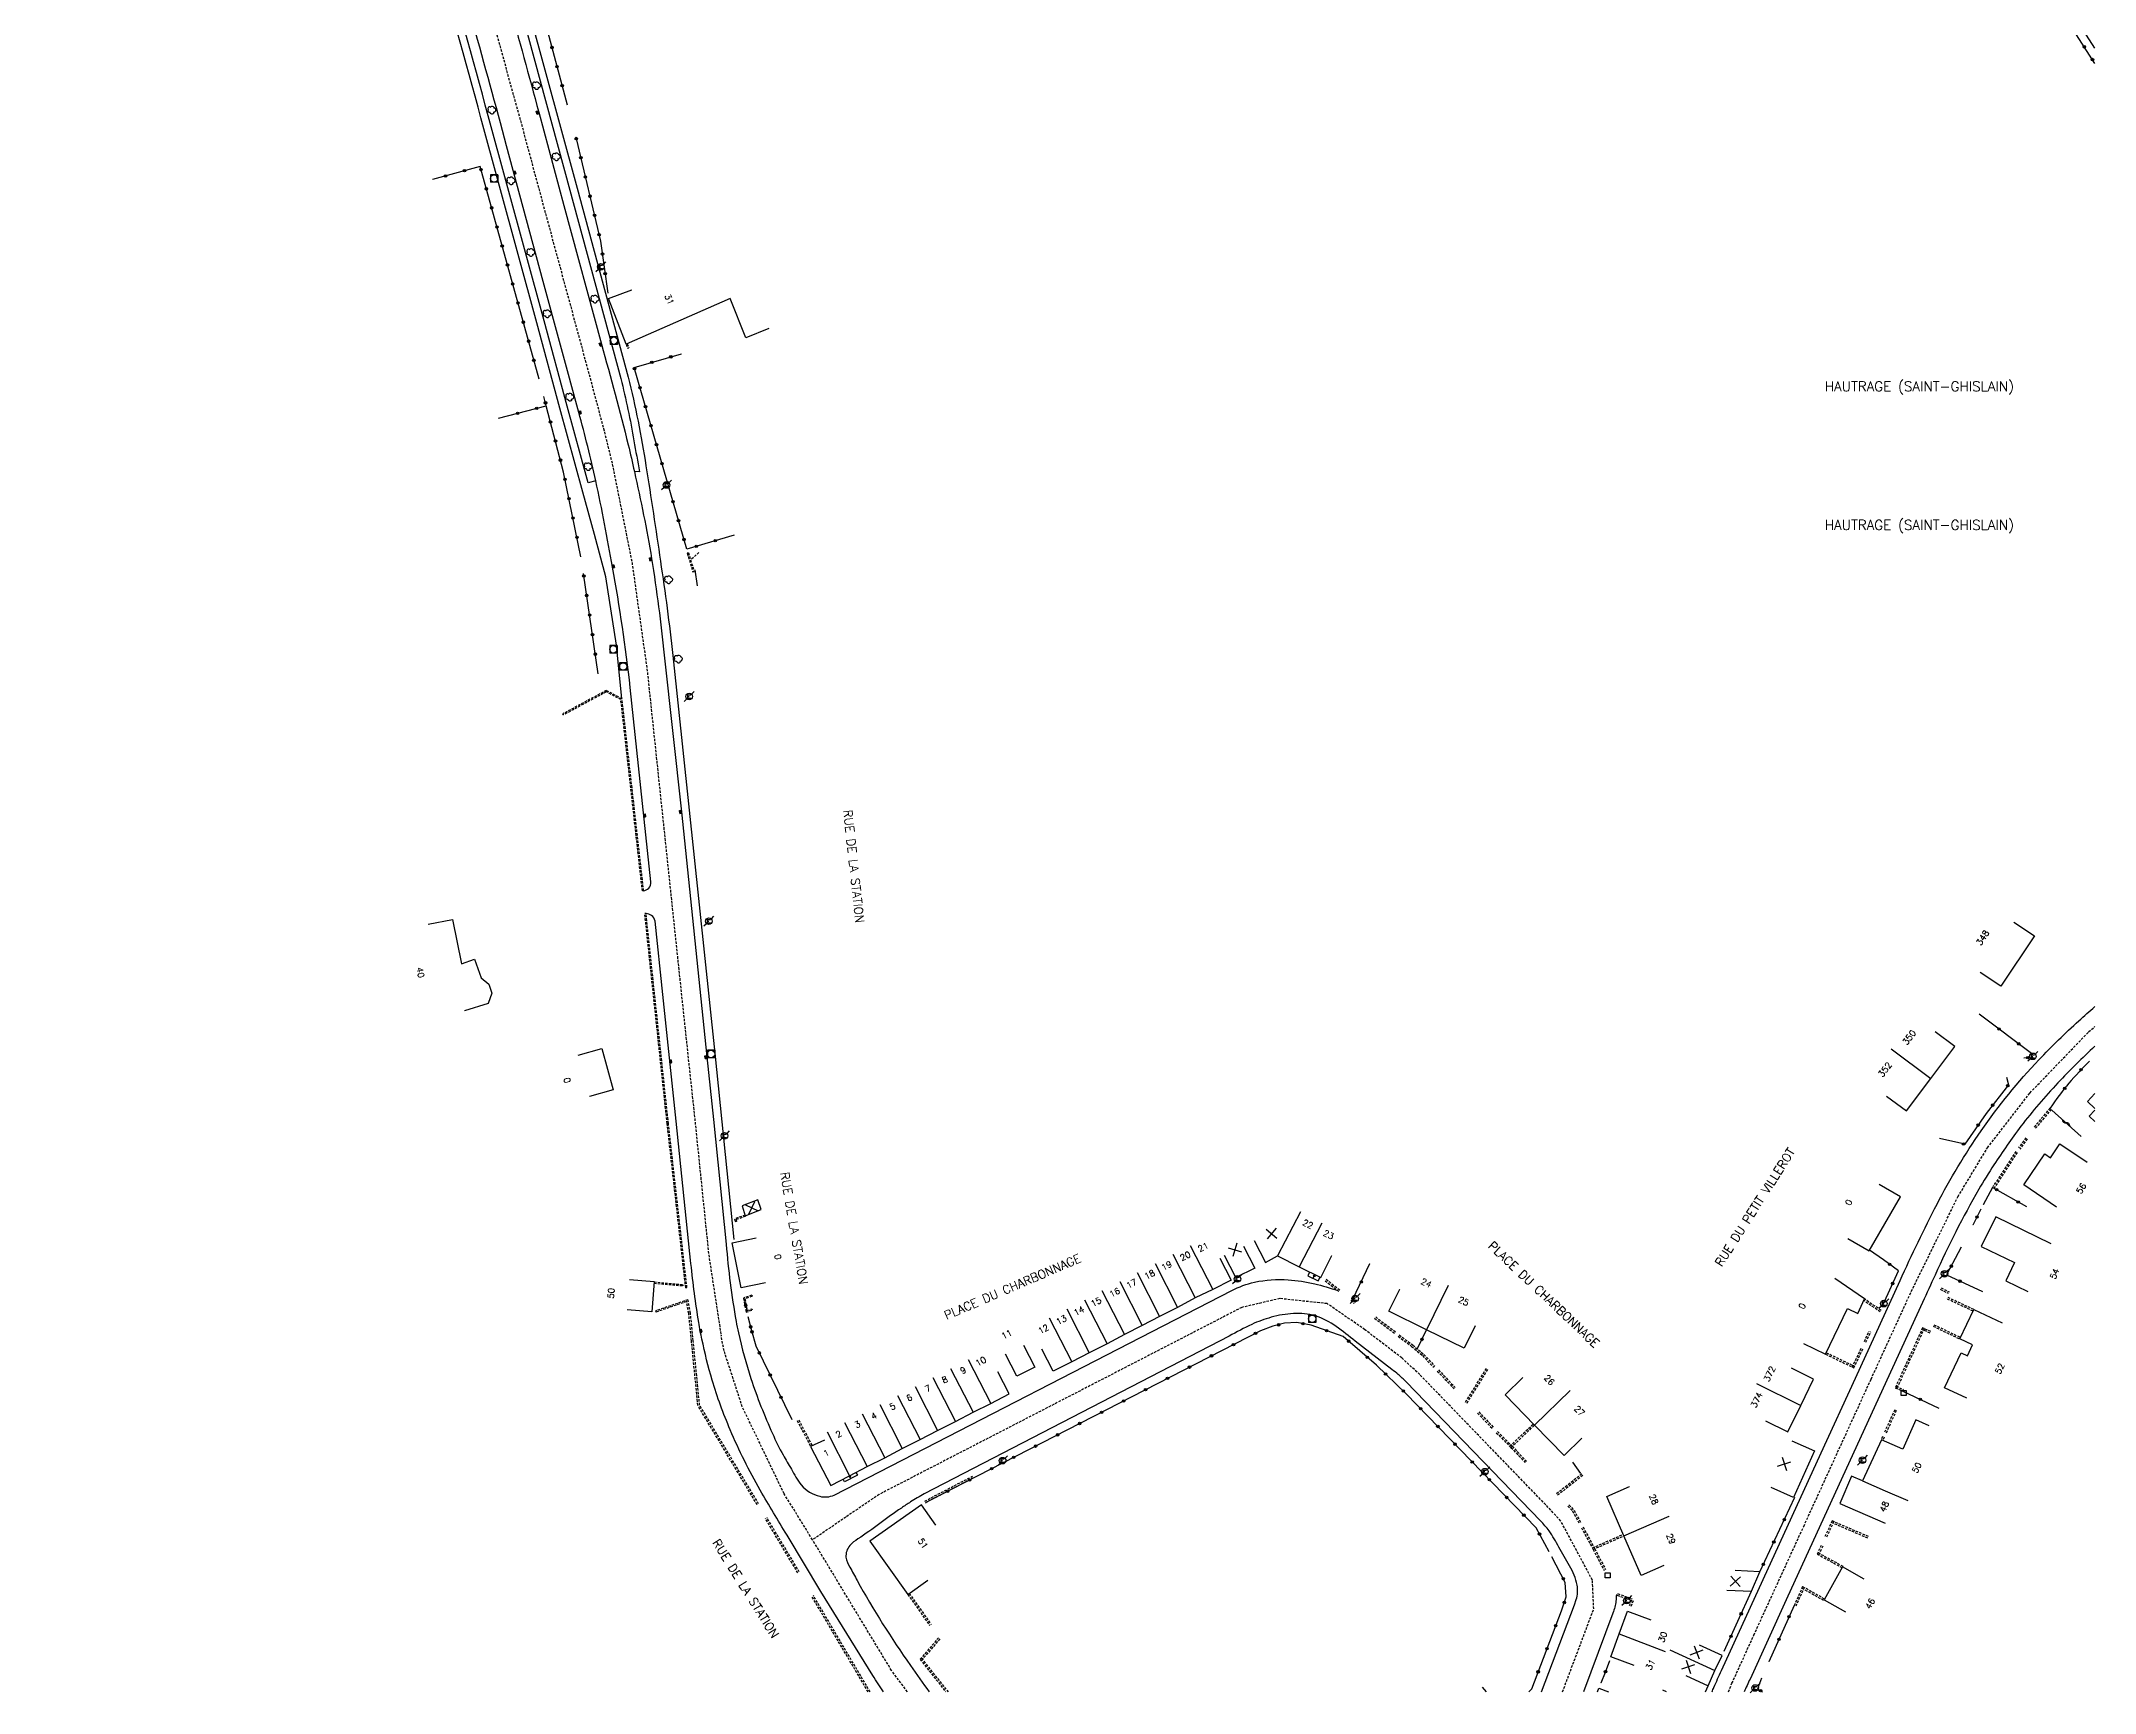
# Model space of a CAD drawing. Header units: millimetres. Extents: x 107015 to 108000, y 128000 to 129000.
# Drawn here: x 107584.5 to 108000, y 127999.8 to 128334.1 of the extents above; entities that cross this region are included whole.
import ezdxf
from ezdxf.enums import TextEntityAlignment as Align

# ---------------------------------------------------------------- set-up
doc = ezdxf.new("R2010")
doc.units = ezdxf.units.MM
doc.linetypes.add('DASHED', pattern=[0.75, 0.5, -0.25])
doc.layers.get('0').update_dxf_attribs({"linetype": 'CONTINUOUS'})
for name, color, linetype in [('W0001', 6, 'DASHED'), ('W0008', 7, 'CONTINUOUS'), ('W0100', 7, 'CONTINUOUS'), ('W0112', 1, 'DASHED'), ('W0220', 5, 'DASHED'), ('W0300', 7, 'CONTINUOUS'), ('W0310', 3, 'CONTINUOUS'), ('W0322', 7, 'CONTINUOUS'), ('W0400', 7, 'CONTINUOUS'), ('W0420', 7, 'CONTINUOUS'), ('W0471', 7, 'CONTINUOUS'), ('W0980', 7, 'CONTINUOUS'), ('W0989', 7, 'CONTINUOUS'), ('W0991', 7, 'CONTINUOUS'), ('W1102', 7, 'CONTINUOUS')]:
    doc.layers.add(name, color=color, linetype=linetype)
doc.styles.get("Standard").update_dxf_attribs({"font": 'romans.shx', "width": 0.85})

# ---------------------------------------------------------------- blocks, each defined once
blk = doc.blocks.new('t322o')
at = {"color": 0, "linetype": 'Continuous'}
for radius in [0.25, 0.15]:
    blk.add_circle((0, 0), radius, dxfattribs=at)
blk = doc.blocks.new('t991o')
at = {"color": 0, "linetype": 'Continuous'}
for p, q in [((-1, 1), (1, -1)), ((-1, -1), (1, 1))]:
    blk.add_line(p, q, dxfattribs=at)
blk = doc.blocks.new('T471')
for p, q in [((-0.333334, 0.333334), (-0.333334, -0.333334)), ((-0.333334, 0.333334), (0.333334, 0.333334)), ((-0.333334, 0), (0, 0)), ((0.500001, 0.500001), (1.000002, 1.000002)), ((-0.500001, -0.500001), (-1.000002, -1.000002)), ((-0.333334, -0.333334), (0.333334, -0.333334))]:
    blk.add_line(p, q)
blk.add_ellipse((0, 0), major_axis=(0.471405, 0.471405), ratio=1, start_param=5.4977871438, end_param=11.780972451)
blk = doc.blocks.new('t112o')
at = {"color": 0, "linetype": 'Continuous'}
for p, q in [((-0.5, 0.5), (0.5, 0.5)), ((-0.5, -0.5), (-0.5, 0.5)), ((0.5, 0.5), (0.5, -0.5)), ((0.5, -0.5), (-0.5, -0.5))]:
    blk.add_line(p, q, dxfattribs=at)
blk = doc.blocks.new('T420')
for p, q in [((0.75, 0.75), (-0.75, 0.75)), ((-0.75, 0.75), (-0.75, -0.75)), ((0.75, 0.75), (0.75, -0.75)), ((0.75, -0.75), (-0.75, -0.75))]:
    blk.add_line(p, q)
blk.add_ellipse((0, 0), major_axis=(-0.53, 0.53), ratio=1, start_param=3.926991, end_param=10.210176)
blk = doc.blocks.new('t310o')
at = {"color": 0, "linetype": 'Continuous'}
for centre, start, end in [((-0.5, 0.38), 216.8699, 323.1304), ((0.5, -0.37), 36.8699, 143.1303)]:
    blk.add_arc(centre, 0.625, start, end, dxfattribs=at)
blk = doc.blocks.new('T300')
for p, q in [((-0.8, 0.51), (-0.86, 0.34)), ((-0.86, 0.34), (-0.86, 0.17)), ((-0.86, 0.17), (-0.74, 0.06)), ((-0.69, 0.63), (-0.8, 0.51)), ((-0.8, -0.06), (-0.74, 0.06)), ((-0.74, 0.06), (-0.69, 0.11)), ((-0.57, 0.69), (-0.69, 0.63)), ((-0.46, 0.69), (-0.57, 0.69)), ((-0.29, 0.63), (-0.46, 0.69)), ((-0.29, 0.63), (-0.17, 0.74)), ((-0.23, 0.57), (-0.29, 0.63)), ((-0.17, 0.74), (-0.06, 0.8)), ((-0.06, 0.8), (0.06, 0.8)), ((0.06, 0.8), (0.23, 0.74)), ((0.23, 0.74), (0.34, 0.63)), ((0.34, 0.63), (0.4, 0.51)), ((0.46, 0.46), (0.34, 0.46)), ((0.4, 0.51), (0.4, 0.46)), ((0.57, 0.4), (0.46, 0.46)), ((0.57, 0.4), (0.69, 0.29)), ((0.69, 0.29), (0.74, 0.17)), ((0.74, 0.06), (0.69, -0.17)), ((0.74, 0.17), (0.74, 0.06)), ((-0.8, -0.17), (-0.8, -0.06)), ((-0.8, -0.23), (-0.8, -0.17)), ((-0.74, -0.34), (-0.8, -0.23)), ((-0.69, -0.4), (-0.74, -0.34)), ((-0.51, -0.46), (-0.69, -0.4)), ((-0.4, -0.46), (-0.51, -0.46)), ((-0.4, -0.46), (-0.34, -0.46)), ((-0.34, -0.46), (-0.34, -0.4)), ((-0.34, -0.51), (-0.34, -0.46)), ((-0.29, -0.63), (-0.34, -0.51)), ((-0.17, -0.74), (-0.29, -0.63)), ((-0.06, -0.8), (-0.17, -0.74)), ((0.06, -0.8), (-0.06, -0.8)), ((0.17, -0.74), (0.06, -0.8)), ((0.23, -0.69), (0.17, -0.74)), ((0.29, -0.46), (0.23, -0.46)), ((0.29, -0.63), (0.23, -0.69)), ((0.46, -0.4), (0.29, -0.46)), ((0.34, -0.51), (0.29, -0.63)), ((0.34, -0.51), (0.34, -0.46)), ((0.57, -0.34), (0.46, -0.4)), ((0.63, -0.29), (0.57, -0.34)), ((0.69, -0.17), (0.63, -0.29))]:
    blk.add_line(p, q)
blk = doc.blocks.new('T400')
for p, q in [((-0.15, 0.3), (0.15, 0.3)), ((-0.15, -0.25), (-0.15, 0.3)), ((-0.15, 0.15), (0.15, 0.15)), ((-0.15, 0), (0.15, 0)), ((0.15, 0.3), (0.15, -0.25)), ((-0.15, -0.15), (0.15, -0.15)), ((-0.15, -0.25), (-0.15, -0.3)), ((-0.15, -0.3), (0.15, -0.3)), ((0.15, -0.3), (0.15, -0.25))]:
    blk.add_line(p, q)

msp = doc.modelspace()

# ---------------------------------------------------------------- linework, layer by layer
at = {"layer": 'W0001', "flags": 128}
msp.add_lwpolyline([(107570.3, 128525.36), (107583.16, 128533.84), (107592.8, 128542.7), (107601.33, 128530.65), (107614.57, 128500.41), (107619.41, 128490.13), (107639.21, 128441.38), (107651.37, 128411.42), (107659.5, 128389.77), (107668.7, 128362.36), (107675.49, 128339.67), (107681.9, 128316.35), (107684.44, 128306.91), (107688.15, 128293.18), (107695.54, 128265.9), (107698.25, 128255.72), (107699.97, 128248.79), (107704.02, 128228.53), (107707.1, 128206.6), (107713.47, 128146.24), (107716.05, 128122.04), (107716.74, 128115.69), (107719.51, 128088.65), (107722.04, 128072.08), (107722.04, 128072.08)], dxfattribs=at)
at = {"layer": 'W0001'}
for points in [[(107925.89, 128000), (107926.57, 128001.75), (107930.99, 128011.5), (107941.08, 128033.51), (107954.71, 128063.31), (107962.85, 128081.06), (107972.28, 128100.23), (107978.26, 128110.13), (107986.85, 128121.22), (107998.73, 128133.6), (108000, 128134.69)], [(107892.28, 128000), (107898.6, 128016.79), (107898.33, 128022.62), (107891.93, 128034.59), (107889.4, 128037.35), (107863.41, 128064.22), (107859.75, 128067.6), (107852.31, 128073.31), (107844.65, 128078.59), (107835.07, 128079.61), (107827.39, 128077.82), (107754.02, 128039.97), (107747.31, 128035.4), (107740.54, 128030.78), (107740.54, 128030.78)], [(107759.74, 128000), (107756.54, 128004.32), (107740.54, 128030.78), (107734.8, 128040.11), (107726.33, 128057.69), (107722.65, 128069.04), (107722.04, 128072.08), (107722.04, 128072.08)]]:
    msp.add_lwpolyline(points, dxfattribs=at)
at = {"layer": 'W0008', "flags": 128}
for points in [[(107604.87, 128542.36), (107631.27, 128476.89), (107648.69, 128434.07, -0.0023), (107656.11, 128415.77, -0.0083), (107665.32, 128391.25, -0.0075), (107673, 128368.85, -0.0119), (107681.77, 128339.5), (107691.47, 128303.95), (107701.74, 128265.82, -0.0211), (107704.4, 128253.22, -0.0006), (107705.52, 128246.98), (107704.5, 128246.99), (107704.5, 128246.99)], [(107606.35, 128542.79), (107633.91, 128474.64), (107650.1, 128434.64, -0.0017), (107657.53, 128416.33, -0.0085), (107666.75, 128391.76, -0.0074), (107674.44, 128369.32, -0.0119), (107683.23, 128339.9), (107692.94, 128304.35), (107703.22, 128266.13, -0.0256), (107706.83, 128248.16, -0.0038), (107709.77, 128228.87, -0.01), (107712.28, 128209.78), (107720.76, 128129.31), (107724.64, 128091.58), (107724.64, 128091.58)], [(107701.99, 128201), (107700.87, 128211.87), (107698.72, 128225.67), (107696.4, 128234.26), (107694.09, 128242.83), (107689.42, 128259.85), (107684.78, 128277.08), (107673.46, 128318.58, 0.0069), (107663.59, 128353.55, 0.0126), (107652.52, 128386.95, 0.007), (107645.22, 128406.45, 0.004), (107636.31, 128428.57), (107628.45, 128447.78), (107621.24, 128465.99), (107615.67, 128479.8, 0.0106), (107608.63, 128496.23, 0.0249), (107599.16, 128515.01), (107590.57, 128529.82), (107590.57, 128529.82)], [(107696.69, 128245.14), (107695.15, 128244.71), (107690.89, 128260.25), (107686.25, 128277.48), (107674.93, 128318.98, 0.0069), (107665.04, 128353.99, 0.0126), (107653.95, 128387.46, 0.007), (107646.63, 128407.01, 0.004), (107637.71, 128429.15), (107629.85, 128448.36), (107622.65, 128466.56), (107617.08, 128480.37, 0.0106), (107610.01, 128496.85, 0.0249), (107600.48, 128515.77), (107592.63, 128529.3), (107592.63, 128529.3)], [(107679.07, 128341.84, -0.0034), (107685.15, 128319.74), (107690.24, 128300.86), (107697.82, 128272.81, -0.0073), (107703.25, 128252.44, -0.0042), (107704.5, 128246.99, -0.0138), (107707.99, 128229.38, -0.0133), (107710.54, 128209.86), (107714.03, 128178.16), (107719.13, 128128.52), (107720.52, 128115.83), (107723.07, 128090.62, 0.0243), (107725.08, 128074.98, 0.010765), (107725.54, 128072.7)], [(107706.32, 128162.11, 0.1301), (107707.42, 128162.67, 0.203), (107707.8, 128163.96), (107703.67, 128203.33, 0.0173), (107700.06, 128227.68, 0.011), (107696.69, 128245.14, 0.0118), (107693.25, 128258.99), (107686.07, 128285.49), (107678.64, 128312.96, 0.003), (107671.92, 128337.49, 0.0058)], [(107718.17, 128071.4, -0.019638), (107717.52, 128074.77, -0.0162), (107715.95, 128086.68), (107712.96, 128115.55), (107710.27, 128141.15), (107708.68, 128155.99, 0.2052), (107707.98, 128157.16, 0.1007), (107706.85, 128157.57), (107706.85, 128157.57)]]:
    msp.add_lwpolyline(points, format="xyb", dxfattribs=at)
msp.add_lwpolyline([(108000, 128332.7), (107981.44, 128361.71)], dxfattribs=at)
at = {"layer": 'W0008'}
for points in [[(107922.53, 128000, -0.001555), (107922.92, 128000.91, -0.0069), (107924.42, 128004.34), (107944.59, 128048.36), (107951.53, 128063.51), (107960.58, 128083.26, -0.0136), (107968.05, 128098.74, -0.0305), (107976.97, 128113.58, -0.0378), (107988.68, 128127.96, -0.019), (107996.74, 128135.83, -0.006282), (108000, 128138.71, -0.0275)], [(108000, 128130.7, 0.017665), (107992.5, 128123.27, 0.025), (107985.03, 128114.49, 0.0196), (107979.56, 128106.67, 0.011), (107976.5, 128101.73, 0.0242), (107967.66, 128084.36, 0.0006), (107965.13, 128078.85), (107957.89, 128063.1), (107937.56, 128018.66), (107930.22, 128002.6, 0.004925), (107929.03, 128000, 0.0259)], [(107725.54, 128072.7, 0.026023), (107728.08, 128063.42, 0.0269), (107732.44, 128052.28, 0.0223), (107734.59, 128047.95, -0.0006), (107736.26, 128045.09, 0.0494), (107738.26, 128041.88, 0.1626), (107742.01, 128039.59, 0.1708), (107744.9, 128039.84), (107825.36, 128081.25, -0.0628), (107829.97, 128082.94, -0.0716), (107836.79, 128083.39, -0.0424), (107842.14, 128082.6, -0.0194), (107846.81, 128081.24), (107846.81, 128081.24)], [(107888.01, 128000), (107894.7, 128017.62), (107895.05, 128018.68, 0.1193), (107895.26, 128021.62, 0.0849), (107893.71, 128025.51, 0.0043), (107891.56, 128029.31, 0.0272), (107889.56, 128032.57, 0.0357), (107887.8, 128034.65), (107860.62, 128062.76, 0.0288), (107859.06, 128064.26, 0.0068), (107857.74, 128065.26), (107850.35, 128070.99, 0.0131), (107846.49, 128073.95, 0.079), (107842.25, 128076.12, 0.086), (107837.84, 128076.59, 0.0537), (107833.35, 128075.82, 0.0403), (107829.42, 128074.39, 0.0119), (107824.82, 128072.01), (107763.15, 128040.1, 0.0243), (107760.37, 128038.44, 0.0053), (107758.51, 128037.21, 0.0095), (107754.15, 128034.09, -0.012), (107749.72, 128030.95, 0.0743), (107748.09, 128029.63, 0.1923), (107747.29, 128027.24, 0.1021), (107748.1, 128025.23, -0.0029), (107749.57, 128022.54, 0.0267), (107760.35, 128005.35, 0.008085), (107764.16, 128000)], [(107754.9, 128000, -0.006303), (107752.73, 128003.3), (107742.22, 128020.34), (107735.38, 128031.75, -0.0057), (107729.96, 128040.81, -0.0288), (107723.89, 128053.05, -0.028), (107720.23, 128063.1, -0.021314), (107718.17, 128071.4, -0.0168)], [(107903.17, 128019.72, -0.0173), (107903.08, 128018.39, -0.0616), (107902.49, 128015.95), (107896.53, 128000, -0.0491)]]:
    msp.add_lwpolyline(points, format="xyb", dxfattribs=at)
at = {"layer": 'W0100'}
for p, q in [((107841.8, 128083.71), (107842.16, 128084.46)), ((107841.83, 128084.19), (107842.16, 128084.46)), ((107842.16, 128084.46), (107842.15, 128084.02)), ((107748.32, 128043.19), (107748.02, 128043.74)), ((107748.02, 128043.74), (107748.04, 128043.41)), ((107748.28, 128043.54), (107748.02, 128043.74))]:
    msp.add_line(p, q, dxfattribs=at)
at = {"layer": 'W0100', "flags": 128}
for points in [[(107731.67, 128275.94), (107727.02, 128274.08), (107723.85, 128282), (107702.82, 128272.78), (107699.29, 128282), (107703.96, 128283.78), (107703.96, 128283.78)], [(107662.8, 128155.37), (107667.7, 128156.37), (107669.53, 128147.38), (107672.18, 128148.29), (107673.47, 128144.54), (107675.05, 128143.23), (107675.67, 128141.42), (107674.91, 128139.32), (107670.12, 128137.87), (107670.12, 128137.87)], [(107693.12, 128128.91), (107697.94, 128130.23), (107700.23, 128121.84), (107695.41, 128120.52), (107695.41, 128120.52)], [(107729.49, 128099.59), (107726.29, 128098.36), (107726.94, 128096.38), (107730.14, 128097.61), (107729.49, 128099.59), (107729.49, 128099.59)], [(107731.03, 128082.8), (107726.13, 128081.79), (107724.26, 128090.89), (107729.16, 128091.9), (107729.16, 128091.9)], [(107703.52, 128083.47), (107708.5, 128083.07), (107708.01, 128076.95), (107703.02, 128077.35), (107703.02, 128077.35)]]:
    msp.add_lwpolyline(points, dxfattribs=at)
at = {"layer": 'W0100'}
for points in [[(107983.61, 128155.83), (107987.77, 128153.06), (107980.96, 128142.84), (107976.8, 128145.61), (107976.8, 128145.61)], [(107957.86, 128120.59), (107961.86, 128117.59), (107966.78, 128124.13), (107971.66, 128130.62), (107967.67, 128133.62), (107967.67, 128133.62)], [(108000, 128118.11), (107998.51, 128119.47), (108000, 128121.1)], [(108000, 128115.42), (107998.82, 128116.5), (108000, 128117.78)], [(107992.25, 128098.12), (107985.62, 128102.6), (107989.87, 128108.88), (107990.98, 128108.13), (107992.88, 128110.94), (107998.4, 128107.21), (107998.4, 128107.21)], [(107949.99, 128091.78), (107954.31, 128089.27), (107960.65, 128100.19), (107956.32, 128102.7), (107956.32, 128102.7)], [(107991.16, 128090.72), (107979.92, 128096.18), (107977, 128090.18), (107983.74, 128086.91), (107981.95, 128083.22), (107986.45, 128081.03), (107986.45, 128081.03)], [(107829.9, 128091.34), (107832.18, 128086.89), (107834.64, 128088.28), (107839.01, 128086.02), (107843.41, 128083.85), (107845.62, 128088.33), (107845.62, 128088.33)], [(107822.97, 128087.8), (107825.25, 128083.35), (107821.5, 128081.48), (107817.97, 128079.73), (107814.4, 128077.82), (107810.77, 128075.98), (107807.26, 128074.16), (107803.66, 128072.36), (107800.13, 128070.48), (107796.54, 128068.64), (107792.99, 128066.82), (107789.21, 128064.89), (107786.93, 128069.34), (107786.93, 128069.34)], [(107827.76, 128090.23), (107830.04, 128085.78), (107826.18, 128083.86), (107823.9, 128088.31), (107823.9, 128088.31)], [(107841.11, 128084.98), (107840.74, 128084.23), (107842.86, 128083.19), (107843.23, 128083.94), (107843.23, 128083.94)], [(107941.02, 128070.51), (107945.5, 128068.33), (107949.97, 128077.58), (107952, 128076.61), (107953.36, 128079.55), (107947.38, 128083.69), (107947.38, 128083.69)], [(107874.6, 128074.07), (107872.4, 128069.58), (107864.76, 128073.28), (107857.15, 128077.03), (107859.35, 128081.53), (107859.35, 128081.53)], [(107974.1, 128059.43), (107969.57, 128061.55), (107972.91, 128068.65), (107974.2, 128068.05), (107975.22, 128070.24), (107972.69, 128071.43), (107975.49, 128077.4), (107981.26, 128074.69), (107981.26, 128074.69)], [(107783.23, 128070.2), (107785.51, 128065.75), (107781.89, 128063.89), (107779.61, 128068.34), (107779.61, 128068.34)], [(107742.93, 128050.93), (107740.16, 128049.67), (107744.24, 128041.78), (107748.04, 128043.75), (107751.59, 128045.64), (107755.18, 128047.41), (107758.69, 128049.27), (107762.33, 128051.08), (107765.85, 128052.94), (107769.45, 128054.73), (107773.02, 128056.6), (107776.61, 128058.4), (107780.33, 128060.3), (107778.04, 128064.75), (107778.04, 128064.75)], [(107896.2, 128051.37), (107892.62, 128047.88), (107886.64, 128054.01), (107880.68, 128060.13), (107884.26, 128063.62), (107884.26, 128063.62)], [(107933.37, 128054.89), (107937.85, 128052.67), (107940.49, 128057.99), (107943.09, 128063.28), (107938.61, 128065.5), (107938.61, 128065.5)], [(107966.46, 128053.86), (107963.79, 128055.07), (107961.12, 128049.14), (107956.79, 128051.04), (107952.96, 128042.7), (107950.76, 128043.65), (107948.38, 128038.12), (107957.57, 128034.17), (107957.57, 128034.17)], [(107938.69, 128050.82), (107943.25, 128048.78), (107939.04, 128039.35), (107934.48, 128041.38), (107934.48, 128041.38)], [(107894.29, 128046.53), (107895.9, 128044.21), (107895.9, 128044.21)], [(107749.29, 128044.44), (107749.61, 128043.84), (107747.03, 128042.54), (107746.73, 128043.09), (107746.73, 128043.09)], [(107912.77, 128025.58), (107908.18, 128023.59), (107904.71, 128031.59), (107901.23, 128039.56), (107905.81, 128041.55), (107905.81, 128041.55)], [(107765.5, 128033.75), (107762.62, 128037.85), (107752.16, 128030.5), (107759.79, 128019.74), (107763.86, 128022.63), (107763.86, 128022.63)], [(107925.51, 128020.61), (107930.51, 128020.36), (107932.21, 128024.32), (107927.21, 128024.55), (107927.21, 128024.55)], [(107953.29, 128022.83), (107948.94, 128025.29), (107945.19, 128018.66), (107949.54, 128016.2), (107949.54, 128016.2)], [(107906.76, 128005.34), (107902.09, 128007.12), (107903.73, 128011.73), (107905.44, 128016.37), (107910.12, 128014.6), (107910.12, 128014.6)], [(107917.23, 128003.29), (107921.78, 128001.23), (107923.11, 128004.36), (107924.59, 128007.39), (107920.03, 128009.46), (107920.03, 128009.46)], [(107876.05, 128000.96), (107876.83, 128000)], [(107899.35, 128000), (107899.63, 128000.74), (107901.58, 128000)]]:
    msp.add_lwpolyline(points, dxfattribs=at)
at = {"layer": 'W0112'}
for p, q in [((107702.82, 128272.78), (107703.13, 128271.98)), ((107703.05, 128272.88), (107703.36, 128272.07)), ((107715.18, 128230.5), (107716.34, 128226.7)), ((107715.42, 128230.57), (107716.58, 128226.78)), ((107698.82, 128202.7), (107690.01, 128197.96)), ((107698.82, 128202.41), (107690.13, 128197.74)), ((107701.99, 128201), (107698.82, 128202.7)), ((107701.76, 128200.85), (107698.82, 128202.41)), ((107706.12, 128162.12), (107701.76, 128200.85)), ((107706.37, 128162.15), (107701.99, 128201)), ((107711.13, 128115.05), (107706.6, 128157.54)), ((107711.38, 128115.07), (107706.85, 128157.57)), ((107990.9, 128118.16), (107987.63, 128114.19)), ((107991.17, 128117.94), (107987.9, 128113.96)), ((107714.89, 128081.8), (107711.13, 128115.05)), ((107715.14, 128081.83), (107711.38, 128115.07)), ((107986.04, 128112.15), (107984.51, 128110.09)), ((107986.32, 128111.94), (107984.79, 128109.88)), ((107984.01, 128109.39), (107979.34, 128102.22)), ((107984.3, 128109.2), (107979.64, 128102.03)), ((107726.9, 128096.5), (107724.77, 128095.75)), ((107724.77, 128095.75), (107724.89, 128095.17)), ((107726.98, 128096.27), (107725.06, 128095.59)), ((107725.06, 128095.59), (107725.14, 128095.22)), ((107708.47, 128082.72), (107714.29, 128082.18)), ((107708.49, 128082.97), (107714.32, 128082.42)), ((107844.23, 128083.23), (107847.05, 128081.06)), ((107844.45, 128083.51), (107847.26, 128081.34)), ((107715.33, 128079.37), (107708.81, 128077.13)), ((107715.05, 128079), (107708.89, 128076.89)), ((107715.5, 128076.58), (107715.05, 128079)), ((107715.84, 128076.64), (107715.33, 128079.37)), ((107728.23, 128080.32), (107726.58, 128079.71)), ((107726.58, 128079.71), (107727.11, 128076.85)), ((107728.31, 128080.08), (107726.86, 128079.55)), ((107726.86, 128079.55), (107727.3, 128077.18)), ((107849.42, 128079.21), (107850.15, 128078.63)), ((107849.64, 128079.48), (107850.37, 128078.9)), ((107956.54, 128076.93), (107953.16, 128079.26)), ((107956.74, 128077.21), (107953.36, 128079.55)), ((107968.7, 128081.49), (107970.34, 128080.68)), ((107968.86, 128081.8), (107970.5, 128080.99)), ((107975.35, 128077.08), (107969.91, 128079.62)), ((107975.49, 128077.4), (107970.05, 128079.93)), ((107716.05, 128071.02), (107715.5, 128076.58)), ((107716.4, 128071.08), (107715.84, 128076.64)), ((107727.11, 128076.85), (107728.34, 128077.3)), ((107727.3, 128077.18), (107728.25, 128077.53)), ((107854.27, 128075.63), (107858.28, 128072.59)), ((107854.48, 128075.91), (107858.49, 128072.87)), ((107717.35, 128057.99), (107716.05, 128071.02)), ((107717.7, 128058.03), (107716.4, 128071.08)), ((107859.02, 128071.97), (107861.76, 128069.94)), ((107859.23, 128072.25), (107861.97, 128070.22)), ((107953.35, 128070.92), (107954.33, 128073.01)), ((107953.67, 128070.77), (107954.65, 128072.86)), ((107965.14, 128073.69), (107959.6, 128061.57)), ((107965.46, 128073.54), (107959.92, 128061.43)), ((107966.67, 128072.62), (107965, 128073.37)), ((107966.81, 128072.94), (107965.14, 128073.69)), ((107967.29, 128074.01), (107972.69, 128071.43)), ((107967.44, 128074.32), (107972.84, 128071.74)), ((107861.76, 128069.94), (107863.98, 128068.07)), ((107861.99, 128070.21), (107864.21, 128068.33)), ((107863.98, 128068.07), (107866.19, 128065.67)), ((107864.24, 128068.3), (107866.45, 128065.91)), ((107945.52, 128068.34), (107951.24, 128065.59)), ((107945.67, 128068.65), (107951.39, 128065.91)), ((107950.92, 128065.74), (107952.82, 128069.79)), ((107951.24, 128065.59), (107953.14, 128069.64)), ((107866.95, 128064.93), (107870.33, 128061.37)), ((107867.2, 128065.17), (107870.58, 128061.61)), ((107872.67, 128058.66), (107876.88, 128065.45)), ((107872.96, 128058.47), (107877.18, 128065.27)), ((107729.33, 128037.89), (107717.4, 128057.85)), ((107729.63, 128038.07), (107717.7, 128058.03)), ((107959.6, 128061.57), (107961.12, 128060.86)), ((107959.75, 128061.89), (107961.27, 128061.17)), ((107737.43, 128054.91), (107740.16, 128049.67)), ((107737.75, 128055.07), (107740.47, 128049.83)), ((107875.07, 128056.43), (107878.17, 128053.22)), ((107875.32, 128056.67), (107878.42, 128053.46)), ((107881.61, 128049.72), (107886.4, 128054.27)), ((107881.85, 128049.46), (107886.64, 128054.01)), ((107959.49, 128057.08), (107957.41, 128052.55)), ((107959.81, 128056.93), (107957.73, 128052.4)), ((107878.89, 128052.47), (107881.85, 128049.46)), ((107879.14, 128052.72), (107882.1, 128049.71)), ((107882.1, 128049.71), (107885, 128046.67)), ((107957.01, 128051.68), (107956.76, 128051.11)), ((107957.33, 128051.55), (107957.08, 128050.97)), ((107881.85, 128049.46), (107884.75, 128046.43)), ((107763.24, 128038.61), (107772.89, 128043.65)), ((107763.4, 128038.3), (107773.05, 128043.34)), ((107896.18, 128044.09), (107891, 128040.04)), ((107896.39, 128043.81), (107891.21, 128039.76)), ((107893.34, 128037.59), (107894.3, 128036.62)), ((107893.59, 128037.83), (107894.55, 128036.86)), ((107737.57, 128024.09), (107730.99, 128035.1)), ((107737.87, 128024.27), (107731.29, 128035.28)), ((107894.3, 128036.62), (107895.63, 128034.15)), ((107894.61, 128036.78), (107895.94, 128034.31)), ((107896.12, 128033.22), (107898.47, 128028.84)), ((107896.43, 128033.39), (107898.78, 128029.01)), ((107946.83, 128034.6), (107945.38, 128031.44)), ((107947.15, 128034.46), (107945.7, 128031.3)), ((107954.04, 128031.12), (107946.69, 128034.28)), ((107954.18, 128031.44), (107946.83, 128034.6)), ((107898.33, 128029.16), (107904.56, 128031.91)), ((107898.47, 128028.84), (107904.71, 128031.59)), ((107898.47, 128028.84), (107900.69, 128024.6)), ((107898.78, 128029), (107901, 128024.77)), ((107944.6, 128029.66), (107943.8, 128027.88)), ((107944.92, 128029.52), (107944.12, 128027.74)), ((107943.8, 128027.88), (107948.86, 128025.14)), ((107943.96, 128028.19), (107949.02, 128025.44)), ((107940.86, 128021.3), (107939.14, 128017.47)), ((107941.18, 128021.15), (107939.46, 128017.33)), ((107945.1, 128018.5), (107940.69, 128020.99)), ((107945.27, 128018.8), (107940.86, 128021.3)), ((107751.78, 128000), (107740.4, 128019.34)), ((107752.19, 128000), (107740.7, 128019.51)), ((107759.82, 128019.71), (107764.26, 128013.45)), ((107760.1, 128019.91), (107764.55, 128013.65)), ((107903.31, 128019.57), (107906.23, 128018.56)), ((107903.42, 128019.9), (107906.34, 128018.89)), ((107906.23, 128018.56), (107905.78, 128017.35)), ((107906.56, 128018.44), (107906.11, 128017.23)), ((107766.04, 128010.97), (107762.31, 128006.59)), ((107766.31, 128010.74), (107762.58, 128006.36)), ((107762.31, 128006.59), (107767.51, 128000)), ((107762.58, 128006.8), (107767.96, 128000))]:
    msp.add_line(p, q, dxfattribs=at)
for points in [[(107703.13, 128271.98), (107703.36, 128272.07)], [(107715.42, 128230.57), (107715.18, 128230.5)], [(107716.34, 128226.7), (107716.58, 128226.78)], [(107690.13, 128197.74), (107690.01, 128197.96)], [(107706.37, 128162.15), (107706.12, 128162.12)], [(107706.85, 128157.57), (107706.6, 128157.54)], [(107725.14, 128095.22), (107724.89, 128095.17)], [(107726.94, 128096.38), (107726.98, 128096.27)], [(107714.32, 128082.42), (107714.29, 128082.18)], [(107714.89, 128081.8), (107715.14, 128081.83)], [(107728.23, 128080.32), (107728.31, 128080.08)], [(107708.89, 128076.89), (107708.81, 128077.13)], [(107728.25, 128077.53), (107728.34, 128077.3)]]:
    msp.add_lwpolyline(points, dxfattribs=at)
at = {"layer": 'W0220', "flags": 128}
msp.add_lwpolyline([(107717.55, 128230.65), (107715.91, 128229.15), (107715.91, 128229.15)], dxfattribs=at)
at = {"layer": 'W0310'}
msp.add_lwpolyline([(107991.28, 128117.78), (107997.21, 128112.41), (107997.21, 128112.41)], dxfattribs=at)
at = {"layer": 'W0322', "flags": 128}
for points in [[(108000, 128329.63), (107985.59, 128352.11), (107951.86, 128404.18), (107924, 128447.8), (107914.67, 128444.19), (107914.67, 128444.19)], [(107676.65, 128374.25), (107675.6, 128373.69), (107680.82, 128356.68), (107686.95, 128336.13), (107690.9, 128321.23), (107690.9, 128321.23)], [(107692.73, 128314.43), (107697.67, 128293.64), (107699.14, 128283.09), (107699.14, 128283.09)], [(107685.23, 128265.68), (107673.29, 128308.78), (107663.65, 128306.11), (107663.65, 128306.11)], [(107724.7, 128234.11), (107715.1, 128231.33), (107704.45, 128268.08), (107714.05, 128270.86), (107714.05, 128270.86)], [(107693.69, 128229.75), (107690.18, 128246.85), (107686.68, 128260.3), (107686.15, 128262.22), (107686.15, 128262.22)], [(107677, 128257.78), (107686.68, 128260.3), (107686.68, 128260.3)], [(107697.18, 128206.09), (107694.2, 128226.38), (107694.2, 128226.38)], [(107716.73, 128227.13), (107717.17, 128223.86), (107717.17, 128223.86)], [(107726.77, 128079.32), (107727.23, 128077.3), (107727.23, 128077.3)], [(107727.42, 128076.01), (107728.21, 128073.18)]]:
    msp.add_lwpolyline(points, dxfattribs=at)
at = {"layer": 'W0322'}
for points in [[(107987.45, 128129.01), (107976.6, 128137.18), (107976.6, 128137.18)], [(107985.63, 128128.33), (107987.23, 128128.44), (107987.23, 128128.44)], [(107982.08, 128124.43), (107982.5, 128122.89), (107978, 128117.08), (107973.7, 128110.84), (107968.55, 128112.04), (107968.55, 128112.04)], [(107986.24, 128098.17), (107979.26, 128102.12), (107977.39, 128098.57), (107977.39, 128098.57)], [(107976.92, 128097.69), (107975.31, 128094.48), (107975.31, 128094.48)], [(107957.07, 128078.31), (107960.23, 128085.2), (107957.24, 128087.46), (107954.38, 128089.43), (107954.38, 128089.43)], [(107972.94, 128090.04), (107970, 128084.4), (107977.26, 128081.03), (107977.26, 128081.03)], [(107849.87, 128079.47), (107853.33, 128086.68), (107853.33, 128086.68)], [(107889.57, 128028.34), (107886.94, 128033.19), (107860.64, 128060.35), (107854.66, 128066.12), (107847.93, 128071.91), (107841.41, 128074.26), (107838.56, 128074.77), (107836.05, 128074.61), (107833.7, 128074.01), (107831.18, 128073.11), (107763.44, 128038.33), (107763.44, 128038.33)], [(107728.21, 128073.18), (107729.09, 128070.04), (107736.35, 128055.14), (107736.35, 128055.14)], [(107862.96, 128069.5), (107864.76, 128073.28), (107864.76, 128073.28)], [(107961.14, 128060.85), (107968.39, 128057.45), (107968.39, 128057.45)], [(107932.2, 128024.3), (107939.28, 128039.41), (107939.28, 128039.41)], [(107885.46, 128000), (107886.05, 128000.62), (107892.05, 128016.41), (107893.05, 128019.23), (107892.85, 128022.15), (107890.11, 128027.35), (107890.11, 128027.35)], [(107925.01, 128008.23), (107930.51, 128020.36), (107930.51, 128020.36)], [(107939.14, 128017.47), (107934.03, 128006.08), (107934.03, 128006.08)], [(107901.76, 128006.32), (107900.9, 128003.9), (107900.04, 128001.79), (107900.04, 128001.79)], [(107913.34, 128000), (107912.61, 128000.34), (107912.61, 128000.34)], [(107921.23, 128000), (107921.78, 128001.23), (107921.78, 128001.23)], [(107932.51, 128002.78), (107931.7, 128000.62), (107932.72, 128000)]]:
    msp.add_lwpolyline(points, dxfattribs=at)
msp.add_lwpolyline([(107998.93, 128127.68, 0.0206), (107994.72, 128123.2, 0.0211), (107990.94, 128118.16), (107990.94, 128118.16)], format="xyb", dxfattribs=at)
at = {"layer": 'W1102'}
msp.add_line((107903.73, 128011.73), (107913.08, 128008.18), dxfattribs=at)
for points in [[(107958.79, 128130.14), (107966.78, 128124.13), (107966.78, 128124.13)], [(107839.25, 128097.16), (107834.64, 128088.28), (107834.64, 128088.28)], [(107843.61, 128094.9), (107839.01, 128086.02), (107839.01, 128086.02)], [(107813.41, 128088.63), (107817.97, 128079.73), (107817.97, 128079.73)], [(107816.94, 128090.38), (107821.5, 128081.48), (107821.5, 128081.48)], [(107802.7, 128083.06), (107807.26, 128074.16), (107807.26, 128074.16)], [(107806.21, 128084.88), (107810.77, 128075.98), (107810.77, 128075.98)], [(107809.85, 128086.73), (107814.4, 128077.82), (107814.4, 128077.82)], [(107795.57, 128079.38), (107800.13, 128070.48), (107800.13, 128070.48)], [(107799.1, 128081.26), (107803.66, 128072.36), (107803.66, 128072.36)], [(107869.15, 128082.26), (107864.76, 128073.28), (107864.76, 128073.28)], [(107788.43, 128075.72), (107792.99, 128066.82), (107792.99, 128066.82)], [(107791.98, 128077.54), (107796.54, 128068.64), (107796.54, 128068.64)], [(107772.05, 128067.29), (107776.61, 128058.4), (107776.61, 128058.4)], [(107764.88, 128063.63), (107769.45, 128054.73), (107769.45, 128054.73)], [(107768.45, 128065.49), (107773.02, 128056.6), (107773.02, 128056.6)], [(107931.53, 128062.42), (107940.49, 128057.99), (107940.49, 128057.99)], [(107754.13, 128058.17), (107758.69, 128049.27), (107758.69, 128049.27)], [(107757.76, 128059.98), (107762.33, 128051.08), (107762.33, 128051.08)], [(107761.29, 128061.83), (107765.85, 128052.94), (107765.85, 128052.94)], [(107886.64, 128054.01), (107893.8, 128060.99), (107893.8, 128060.99)], [(107747.03, 128054.54), (107751.59, 128045.64), (107751.59, 128045.64)], [(107750.61, 128056.31), (107755.18, 128047.41), (107755.18, 128047.41)], [(107743.47, 128052.65), (107748.04, 128043.75), (107748.04, 128043.75)], [(107952.96, 128042.7), (107957.55, 128040.72), (107962.15, 128038.75), (107962.15, 128038.75)], [(107904.71, 128031.59), (107913.87, 128035.58), (107913.87, 128035.58)], [(107914.01, 128008.5), (107923.11, 128004.36), (107923.11, 128004.36)]]:
    msp.add_lwpolyline(points, dxfattribs=at)

# ---------------------------------------------------------------- block references
at = {"layer": 'W0112'}
for p in [(107961.32, 128060.49), (107901.41, 128023.62)]:
    msp.add_blockref('t112o', p, dxfattribs=at)
at = {"layer": 'W0300'}
for p in [(107684.74, 128325.11), (107675.69, 128320.13), (107688.74, 128310.69), (107679.58, 128305.83), (107683.58, 128291.33), (107696.54, 128281.89), (107686.9, 128278.93), (107691.46, 128262.04), (107695.18, 128247.99), (107711.45, 128225.09), (107713.43, 128209.05)]:
    msp.add_blockref('T300', p, dxfattribs=at)
at = {"layer": 'W0310', "rotation": 317.8361542915607}
msp.add_blockref('t310o', (107994.17, 128115.17), dxfattribs=at)
at = {"layer": 'W0322'}
for p, rotation in [((107687.83, 128332.83), 284.8494128861677), ((107997.86, 128332.98), 122.6525503500121), ((107688.85, 128328.96), 284.8494128861677), ((107999.51, 128330.4), 122.6525503500121), ((107689.88, 128325.1), 284.8494128861677), ((107692.73, 128314.41), 283.3774462059466), ((107666.28, 128306.84), 195.4804985785217), ((107670.13, 128307.91), 195.4804985785217), ((107673.48, 128308.09), 105.4805224848559), ((107693.66, 128310.52), 283.3774462059466), ((107674.55, 128304.23), 105.4805224848559), ((107694.58, 128306.63), 283.3774462059466), ((107695.51, 128302.74), 283.3774462059466), ((107675.62, 128300.38), 105.4805224848559), ((107696.44, 128298.85), 283.3774462059466), ((107676.69, 128296.52), 105.4805224848559), ((107697.36, 128294.96), 283.3774462059466), ((107677.75, 128292.67), 105.4805224848559), ((107698.04, 128291.02), 277.9115610483899), ((107678.82, 128288.81), 105.4805224848559), ((107698.59, 128287.06), 277.9115610483899), ((107679.89, 128284.96), 105.4805224848559), ((107680.96, 128281.1), 105.4805224848559), ((107682.02, 128277.25), 105.4805224848559), ((107683.09, 128273.39), 105.4805224848559), ((107684.16, 128269.54), 105.4805224848559), ((107711.88, 128270.23), 16.15592546195783), ((107704.52, 128267.83), 106.1566355849597), ((107708.03, 128269.12), 16.15592546195783), ((107705.63, 128263.98), 106.1566355849597), ((107680.87, 128258.79), 14.59168354723762), ((107684.74, 128259.79), 14.59168354723762), ((107686.51, 128260.92), 105.4106761298229), ((107687.52, 128257.05), 104.5917236484058), ((107706.75, 128260.14), 106.1566355849597), ((107688.53, 128253.18), 104.5917236484058), ((107707.86, 128256.3), 106.1566355849597), ((107689.54, 128249.31), 104.5917236484058), ((107708.97, 128252.46), 106.1566355849597), ((107690.47, 128245.42), 101.6170074938321), ((107710.09, 128248.62), 106.1566355849597), ((107711.2, 128244.77), 106.1566355849597), ((107691.28, 128241.5), 101.6170074938321), ((107712.31, 128240.93), 106.1566355849597), ((107692.08, 128237.59), 101.6170074938321), ((107713.43, 128237.09), 106.1566355849597), ((107692.89, 128233.67), 101.6170074938321), ((107714.54, 128233.25), 106.1566355849597), ((107720.86, 128233), 196.1568820860897), ((107717.02, 128231.88), 196.1568820860897), ((107694.27, 128225.88), 98.36952043689266), ((107694.86, 128221.92), 98.36952043689266), ((107695.44, 128217.97), 98.36952043689266), ((107696.02, 128214.01), 98.36952043689266), ((107696.6, 128210.05), 98.36952043689266), ((107980.6, 128134.17), 143.0323120990879), ((107984.59, 128131.17), 143.0323120990879), ((107986.41, 128128.38), 4.039181508504415), ((107997.2, 128125.94), 226.3218595726449), ((107982.37, 128122.72), 232.2539105233093), ((107993.9, 128122.18), 231.7738262000429), ((107979.31, 128118.76), 232.2539105233093), ((107976.37, 128114.72), 235.4277606228638), ((107973.42, 128110.9), 166.912448532054), ((107980.12, 128101.64), 150.4527033221648), ((107984.47, 128099.17), 150.4527033221648), ((107976.14, 128096.12), 243.3301017503474), ((107958.46, 128086.54), 142.879809167417), ((107851.56, 128082.98), 64.35775449087657), ((107959.07, 128082.67), 65.34634245933448), ((107970.93, 128086.17), 242.4600356331695), ((107972.72, 128083.14), 335.1401230676054), ((107727.02, 128078.24), 285.6088804498928), ((107834.84, 128074.3), 194.3329235417919), ((107839.77, 128074.55), 169.8291725130306), ((107728.01, 128073.89), 285.6088804498928), ((107728.29, 128072.88), 285.6088804498928), ((107825.71, 128070.3), 207.1771257607783), ((107830.16, 128072.59), 207.1771257607783), ((107844.55, 128073.13), 160.1737362028081), ((107849, 128070.99), 139.2727598303323), ((107863.84, 128071.34), 64.6620947697458), ((107729.78, 128068.62), 295.9988071027856), ((107821.26, 128068.02), 207.1771257607783), ((107852.79, 128067.73), 139.2727598303323), ((107731.97, 128064.13), 295.9988071027856), ((107812.36, 128063.45), 207.1771257607783), ((107816.81, 128065.74), 207.1771257607783), ((107856.48, 128064.36), 136.0621204193936), ((107734.16, 128059.63), 295.9988071027856), ((107803.47, 128058.88), 207.1771257607783), ((107807.92, 128061.17), 207.1771257607783), ((107860.08, 128060.89), 136.0621204193936), ((107964.67, 128059.2), 334.857199051109), ((107794.57, 128054.32), 207.1771257607783), ((107799.02, 128056.6), 207.1771257607783), ((107863.58, 128057.32), 134.0859827399067), ((107867.06, 128053.73), 134.0859827399067), ((107785.68, 128049.75), 207.1771257607783), ((107790.12, 128052.03), 207.1771257607783), ((107870.53, 128050.14), 134.0859827399067), ((107776.78, 128045.18), 207.1771257607783), ((107781.23, 128047.47), 207.1771257607783), ((107874.01, 128046.54), 134.0859827399067), ((107772.33, 128042.9), 207.1771257607783), ((107877.49, 128042.95), 134.0859827399067), ((107767.88, 128040.61), 207.1771257607783), ((107880.97, 128039.36), 134.0859827399067), ((107884.45, 128035.77), 134.0859827399067), ((107937.16, 128034.88), 64.89058671932807), ((107887.62, 128031.95), 118.4425483497242), ((107935.04, 128030.35), 64.89058671932807), ((107932.91, 128025.83), 64.89058671932807), ((107892.44, 128022.92), 117.7512688595847), ((107892.65, 128018.1), 70.45881738483182), ((107890.91, 128013.41), 69.19222609081716), ((107928.44, 128015.8), 65.5894500542234), ((107938.12, 128015.21), 245.8196283445573), ((107889.13, 128008.74), 69.19222609081716), ((107926.38, 128011.25), 65.5894500542234), ((107936.07, 128010.65), 245.8196283445573), ((107887.36, 128004.06), 69.19222609081716), ((107900.97, 128004.1), 250.4670035972241), ((107932.33, 128000.24), 328.9456754262253)]:
    msp.add_blockref('t322o', p, dxfattribs=dict(at, rotation=rotation))
at = {"layer": 'W0400'}
for p, rotation in [((107684.87, 128319.69), 15.25510000000006), ((107680.32, 128307.49), 194.9158), ((107697.62, 128272.73), 15.55599999999999), ((107693.5, 128258.98), 15.55599999999999), ((107707.73, 128229.28), 8.615600000000008), ((107700.27, 128227.83), 8.615600000000008), ((107713.81, 128178.11), 6.161500000000042), ((107706.57, 128177.38), 6.161500000000042), ((107718.95, 128128.49), 6.064900000000047), ((107711.82, 128127.62), 6.064900000000047), ((107717.93, 128073.1), 10.73890000000005)]:
    msp.add_blockref('T400', p, dxfattribs=dict(at, rotation=rotation))
at = {"layer": 'W0420'}
for p in [(107676.13, 128306.31), (107700.34, 128273.5), (107700.26, 128211.02), (107702.23, 128207.54), (107720.01, 128129.11), (107841.62, 128075.51)]:
    msp.add_blockref('T420', p, dxfattribs=at)
at = {"layer": 'W0471'}
for p in [(107697.73, 128288.43), (107711.01, 128244.29), (107715.58, 128201.48), (107719.58, 128155.99), (107987.45, 128128.64), (107722.75, 128112.55), (107826.52, 128083.59), (107969.57, 128084.64), (107850.31, 128079.61), (107957.3, 128078.59), (107779, 128046.81), (107876.58, 128044.58), (107952.99, 128046.9), (107905.3, 128018.48), (107931.24, 128000.79)]:
    msp.add_blockref('T471', p, dxfattribs=at)
at = {"layer": 'W0991'}
for p, rotation in [((107728.25, 128098), 19.7092956496236), ((107833.42, 128092.77), 274.9136363972116), ((107825.98, 128089.47), 299.3553247550315), ((107937.14, 128046.16), 333.1389150853047), ((107927.26, 128022.37), 356.923704066118), ((107919.44, 128007.99), 336.3303847947712), ((107917.74, 128005.08), 333.2054252585845)]:
    msp.add_blockref('t991o', p, dxfattribs=dict(at, rotation=rotation))

# ---------------------------------------------------------------- texts
at = {"layer": 'W0980'}
for p in [(107964.49, 128264.11), (107964.49, 128236.06)]:
    msp.add_text('HAUTRAGE (SAINT-GHISLAIN)', height=2, dxfattribs=at).set_placement(p, align=Align.MIDDLE)
at = {"layer": 'W0989'}
for s, rotation, p in [('RUE DE LA STATION', 276.145, (107748.89, 128167.1)), ('RUE DU PETIT VILLEROT', 57.4954, (107931.22, 128098.12)), ('RUE DE LA STATION', 279.6852, (107736.82, 128093.86)), ('PLACE DU CHARBONNAGE', 316.4689, (107888.5, 128080.46)), ('PLACE DU CHARBONNAGE', 23.2916, (107781, 128082)), ('RUE DE LA STATION', 301.9285, (107727.02, 128020.91))]:
    msp.add_text(s, height=1.75, rotation=rotation, dxfattribs=at).set_placement(p, align=Align.MIDDLE)
at = {"layer": 'W0991'}
msp.add_text('31', height=1.25, rotation=293.6855, dxfattribs=at).set_placement((107710.57, 128282.59))
for s, rotation, p in [('348', 56.3305, (107977.29, 128152.66)), ('40', 281.5647, (107661.22, 128145.61)), ('350', 53.0321, (107962.43, 128132.48)), ('352', 53.0445, (107957.52, 128125.97)), ('0', 285.2894, (107690.89, 128123.79)), ('0', 59.7884, (107950.17, 128099.09)), ('56', 57.7122, (107997.23, 128101.91)), ('22', 332.5913, (107840.74, 128094.69)), ('23', 333.753, (107844.97, 128092.56)), ('0', 281.6525, (107733.52, 128088.05)), ('19', 28.128, (107812.18, 128086.27)), ('20', 26.3516, (107815.96, 128088.22)), ('21', 26.5008, (107819.58, 128090.02)), ('17', 27.4585, (107805.09, 128082.61)), ('18', 26.9004, (107808.74, 128084.48)), ('24', 333.715, (107864.72, 128082.78)), ('54', 66.3676, (107991.85, 128084.64)), ('50', 85.406, (107699.78, 128080.69)), ('15', 27.9815, (107797.91, 128078.93)), ('16', 26.5784, (107801.66, 128080.86)), ('25', 334.1694, (107872.28, 128079.08)), ('13', 27.1623, (107790.88, 128075.29)), ('14', 27.1802, (107794.45, 128077.12)), ('0', 64.2021, (107940.78, 128078.09)), ('11', 27.1668, (107779.82, 128072.38)), ('12', 26.9713, (107787.25, 128073.43)), ('10', 27.187, (107774.59, 128066.91)), ('52', 65.0556, (107980.75, 128065.44)), ('7', 26.4931, (107763.86, 128061.44)), ('8', 27.5878, (107767.3, 128063.2)), ('9', 26.6014, (107771.01, 128065.1)), ('26', 314.2621, (107889.62, 128063.13)), ('372', 63.8451, (107934.16, 128064.38)), ('5', 26.478, (107756.72, 128057.78)), ('6', 27.7981, (107760.12, 128059.53)), ('27', 314.2625, (107895.72, 128056.88)), ('374', 63.571, (107931.56, 128059.11)), ('3', 26.2679, (107749.62, 128054.15)), ('4', 27.8878, (107752.96, 128055.85)), ('2', 28.0268, (107745.82, 128052.2)), ('1', 27.2915, (107743.33, 128048.37)), ('50', 62.3503, (107963.96, 128045.38)), ('28', 293.5749, (107910.76, 128038.97)), ('48', 66.7385, (107957.38, 128037.52)), ('51', 305.3324, (107762.91, 128030.04)), ('29', 293.4835, (107914.24, 128030.97)), ('46', 60.5339, (107954.51, 128017.87)), ('30', 69.7786, (107912.56, 128011.11)), ('31', 62.3709, (107910.09, 128005.54))]:
    msp.add_text(s, height=1.25, rotation=rotation, dxfattribs=at).set_placement(p, align=Align.MIDDLE)

doc.saveas('drawing.dxf')
